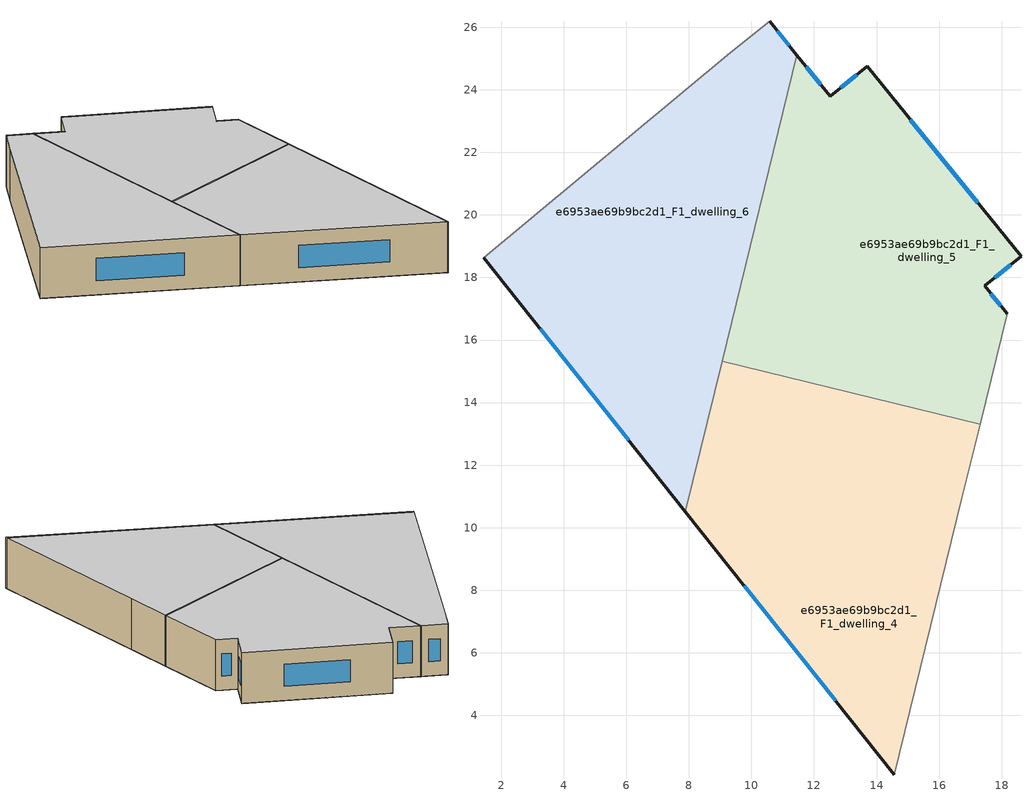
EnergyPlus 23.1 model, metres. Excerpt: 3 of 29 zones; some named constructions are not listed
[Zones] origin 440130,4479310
e6953ae69b9bc2d1_F1_dwelling_4
 floor to e6953ae69b9bc2d1_F0_dwelling_4 (EU_floor_Construction): 14.57,2.11 16.83,11.36 11.94,12.18 11.01,6.59 z3
 floor adiabatic (EU_floor_Construction): 11.01,6.59 12.34,14.53 9.07,15.33 7.89,10.52 z3
 floor to e6953ae69b9bc2d1_F0_dwelling_5 (EU_floor_Construction): 16.83,11.36 17.31,13.31 12.34,14.53 11.94,12.18 z3
 wall outside (EU_wall_Construction): 14.57,2.11 7.89,10.51 z3:6
 wall to e6953ae69b9bc2d1_F1_dwelling_5 (EU_wall_Construction): 9.07,15.33 17.31,13.31 z3:6
 wall to e6953ae69b9bc2d1_F1_dwelling_2 (EU_wall_Construction): 16.73,10.95 14.57,2.11 z3:6
 wall to e6953ae69b9bc2d1_F1_dwelling_6 (EU_wall_Construction): 7.89,10.51 9.07,15.33 z3:6
 wall to e6953ae69b9bc2d1_F1_dwelling_3 (EU_wall_Construction): 17.31,13.31 16.73,10.95 z3:6
 window (EU_Window_Construction): 12.69,4.47 9.77,8.15 z3.84:5.16
 ceiling to e6953ae69b9bc2d1_F2_dwelling_4 (EU_floor_Construction): 17.31,13.31 14.57,2.11 7.89,10.51 9.07,15.33 z6
e6953ae69b9bc2d1_F1_dwelling_5
 floor to e6953ae69b9bc2d1_F0_dwelling_5 (EU_floor_Construction): 17.31,13.31 18.17,16.84 17.46,17.73 18.62,18.67 13.99,24.39 12.34,14.53 z3
 floor to e6953ae69b9bc2d1_F0_dwelling_7 (EU_floor_Construction): 12.74,16.95 13.99,24.39 13.7,24.75 12.52,23.8 11.45,25.11 9.59,17.48 z3
 floor to e6953ae69b9bc2d1_F0_dwelling_6 (EU_floor_Construction): 12.34,14.53 12.74,16.95 9.59,17.48 9.07,15.33 z3
 wall outside (EU_wall_Construction): 11.45,25.11 12.52,23.8 13.7,24.75 18.62,18.67 17.46,17.73 18.17,16.84 z3:6
 wall to e6953ae69b9bc2d1_F1_dwelling_3 (EU_wall_Construction): 18.17,16.84 17.31,13.31 z3:6
 wall to e6953ae69b9bc2d1_F1_dwelling_6 (EU_wall_Construction): 9.07,15.33 11.45,25.11 z3:6
 window (EU_Window_Construction): 18.29,18.41 17.78,17.99 / 17.66,17.48 17.97,17.09 / 11.75,24.74 12.22,24.16 / 12.85,24.06 13.37,24.48 / 15.08,23.05 17.23,20.38 z3.84:5.16
 ceiling to e6953ae69b9bc2d1_F2_dwelling_5 (EU_floor_Construction): 13.7,24.75 18.62,18.67 17.46,17.73 18.17,16.84 17.31,13.31 9.07,15.33 11.45,25.11 12.52,23.8 z6
e6953ae69b9bc2d1_F1_dwelling_6
 floor to e6953ae69b9bc2d1_F0_dwelling_7 (EU_floor_Construction): 9.59,17.48 11.45,25.11 10.58,26.19 10.51,26.13 9.33,25.19 1.65,18.81 z3
 floor to e6953ae69b9bc2d1_F0_dwelling_6 (EU_floor_Construction): 7.89,10.52 9.59,17.48 1.65,18.81 1.44,18.63 z3
 wall outside (EU_wall_Construction): 7.89,10.51 1.44,18.63 / 10.58,26.19 11.45,25.11 z3:6
 wall adiabatic (EU_wall_Construction): 1.44,18.63 9.33,25.19 10.58,26.19 z3:6
 window (EU_Window_Construction): 6.08,12.8 3.25,16.35 / 10.82,25.88 11.21,25.41 z3.84:5.16
 ceiling to e6953ae69b9bc2d1_F2_dwelling_6 (EU_floor_Construction): 10.58,26.19 11.45,25.11 7.89,10.51 1.44,18.63 9.33,25.19 z6
[HVACTEMPLATE:THERMOSTAT] Constant Heating Setpoint=20; Constant Cooling Setpoint=50
EU_HeatOnly_e6953ae69b9bc2d1_F0_dwelling_0; EU_HeatOnly_e6953ae69b9bc2d1_F0_dwelling_1; EU_HeatOnly_e6953ae69b9bc2d1_F0_dwelling_2; EU_HeatOnly_e6953ae69b9bc2d1_F0_dwelling_3; EU_HeatOnly_e6953ae69b9bc2d1_F0_dwelling_4; EU_HeatOnly_e6953ae69b9bc2d1_F0_dwelling_5; EU_HeatOnly_e6953ae69b9bc2d1_F0_dwelling_6; EU_HeatOnly_e6953ae69b9bc2d1_F0_dwelling_7; EU_HeatOnly_e6953ae69b9bc2d1_F1_dwelling_0; EU_HeatOnly_e6953ae69b9bc2d1_F1_dwelling_1; EU_HeatOnly_e6953ae69b9bc2d1_F1_dwelling_2; EU_HeatOnly_e6953ae69b9bc2d1_F1_dwelling_3; EU_HeatOnly_e6953ae69b9bc2d1_F1_dwelling_4; EU_HeatOnly_e6953ae69b9bc2d1_F1_dwelling_5; EU_HeatOnly_e6953ae69b9bc2d1_F1_dwelling_6; EU_HeatOnly_e6953ae69b9bc2d1_F2_dwelling_0; EU_HeatOnly_e6953ae69b9bc2d1_F2_dwelling_1; EU_HeatOnly_e6953ae69b9bc2d1_F2_dwelling_2; EU_HeatOnly_e6953ae69b9bc2d1_F2_dwelling_3; EU_HeatOnly_e6953ae69b9bc2d1_F2_dwelling_4; EU_HeatOnly_e6953ae69b9bc2d1_F2_dwelling_5; EU_HeatOnly_e6953ae69b9bc2d1_F2_dwelling_6; EU_HeatOnly_e6953ae69b9bc2d1_F3_dwelling_0; EU_HeatOnly_e6953ae69b9bc2d1_F3_dwelling_1; EU_HeatOnly_e6953ae69b9bc2d1_F3_dwelling_2; EU_HeatOnly_e6953ae69b9bc2d1_F3_dwelling_3; EU_HeatOnly_e6953ae69b9bc2d1_F3_dwelling_4; EU_HeatOnly_e6953ae69b9bc2d1_F3_dwelling_5; EU_HeatOnly_e6953ae69b9bc2d1_F3_dwelling_6
[SCHEDULE:CONSTANT]
Name | Hourly Value
EU_AlwaysOn | 1
EU_CoolingOff | 0
[SCHEDULE:FILE] Column Number=1; Rows to Skip at Top=0; Number of Hours of Data=8760; Column Separator=Comma; Interpolate to Timestep=No; Minutes per Item=60; Adjust Schedule for Daylight Savings=Yes
Name | File
EU_Step8_GainSchedule_e6953ae69b9bc2d1_F2_dwelling_0_f000 | ../../schedules/e6953ae69b9bc2d1/e6953ae69b9bc2d1_F2_dwelling_0_f000_gain.csv
EU_Step8_GainSchedule_e6953ae69b9bc2d1_F2_dwelling_1_f000 | ../../schedules/e6953ae69b9bc2d1/e6953ae69b9bc2d1_F2_dwelling_1_f000_gain.csv
EU_Step8_GainSchedule_e6953ae69b9bc2d1_F2_dwelling_2_f000 | ../../schedules/e6953ae69b9bc2d1/e6953ae69b9bc2d1_F2_dwelling_2_f000_gain.csv
EU_Step8_GainSchedule_e6953ae69b9bc2d1_F2_dwelling_3_f000 | ../../schedules/e6953ae69b9bc2d1/e6953ae69b9bc2d1_F2_dwelling_3_f000_gain.csv
EU_Step8_GainSchedule_e6953ae69b9bc2d1_F2_dwelling_4_f000 | ../../schedules/e6953ae69b9bc2d1/e6953ae69b9bc2d1_F2_dwelling_4_f000_gain.csv
EU_Step8_GainSchedule_e6953ae69b9bc2d1_F2_dwelling_5_f000 | ../../schedules/e6953ae69b9bc2d1/e6953ae69b9bc2d1_F2_dwelling_5_f000_gain.csv
EU_Step8_GainSchedule_e6953ae69b9bc2d1_F2_dwelling_6_f000 | ../../schedules/e6953ae69b9bc2d1/e6953ae69b9bc2d1_F2_dwelling_6_f000_gain.csv
EU_Step8_GainSchedule_e6953ae69b9bc2d1_F3_dwelling_0_f000 | ../../schedules/e6953ae69b9bc2d1/e6953ae69b9bc2d1_F3_dwelling_0_f000_gain.csv
EU_Step8_GainSchedule_e6953ae69b9bc2d1_F3_dwelling_1_f000 | ../../schedules/e6953ae69b9bc2d1/e6953ae69b9bc2d1_F3_dwelling_1_f000_gain.csv
EU_Step8_GainSchedule_e6953ae69b9bc2d1_F3_dwelling_2_f000 | ../../schedules/e6953ae69b9bc2d1/e6953ae69b9bc2d1_F3_dwelling_2_f000_gain.csv
EU_Step8_GainSchedule_e6953ae69b9bc2d1_F3_dwelling_3_f000 | ../../schedules/e6953ae69b9bc2d1/e6953ae69b9bc2d1_F3_dwelling_3_f000_gain.csv
EU_Step8_GainSchedule_e6953ae69b9bc2d1_F3_dwelling_4_f000 | ../../schedules/e6953ae69b9bc2d1/e6953ae69b9bc2d1_F3_dwelling_4_f000_gain.csv
EU_Step8_GainSchedule_e6953ae69b9bc2d1_F3_dwelling_5_f000 | ../../schedules/e6953ae69b9bc2d1/e6953ae69b9bc2d1_F3_dwelling_5_f000_gain.csv
EU_Step8_GainSchedule_e6953ae69b9bc2d1_F3_dwelling_6_f000 | ../../schedules/e6953ae69b9bc2d1/e6953ae69b9bc2d1_F3_dwelling_6_f000_gain.csv
